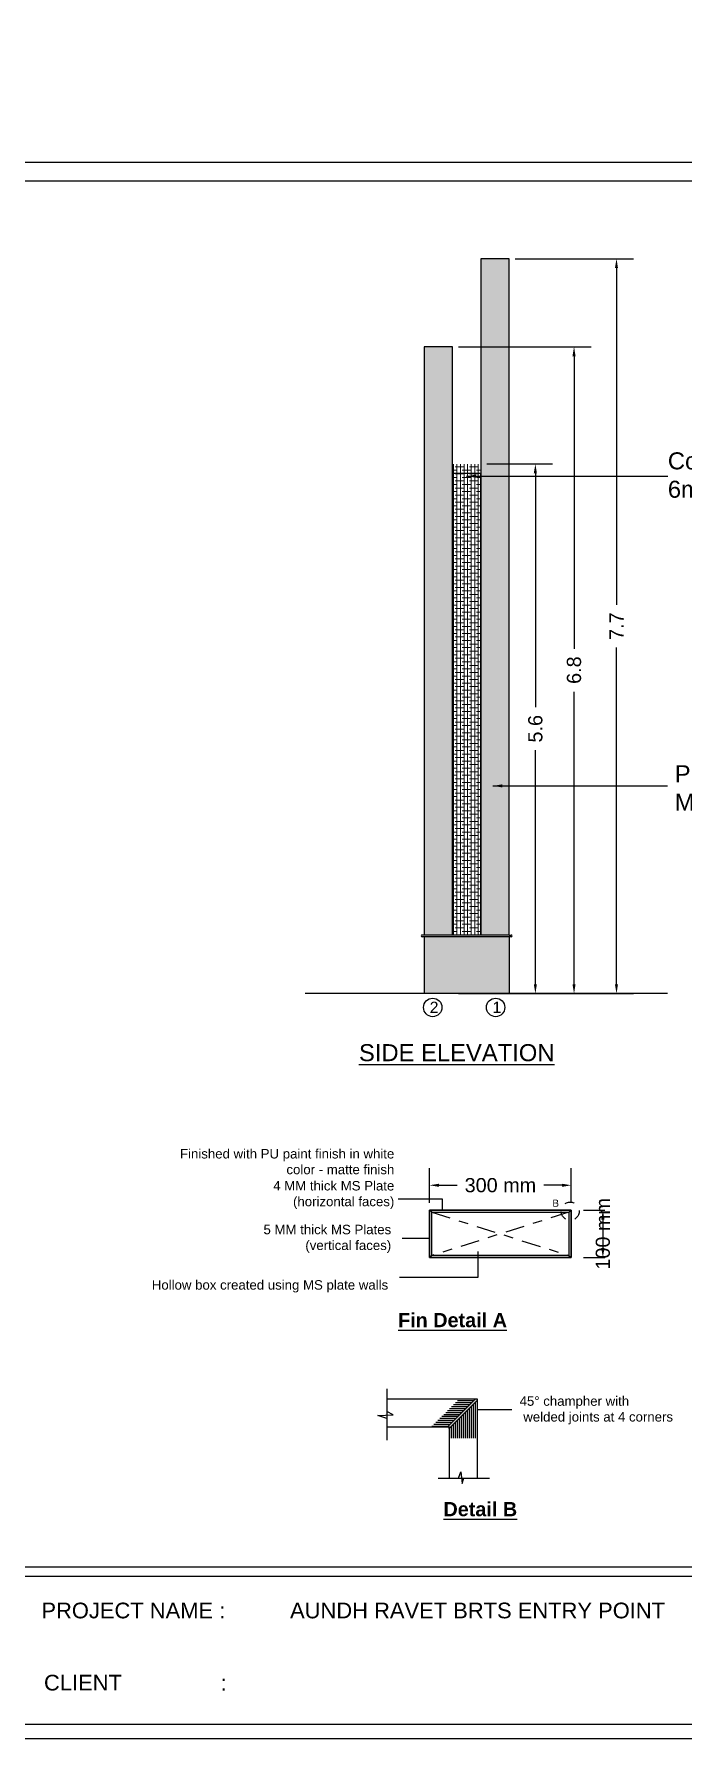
# Model space of a CAD drawing. Header units: metres. Extents: x 6 to 601, y -20 to 118.
# Drawn here: x 153.06 to 159.92, y 6.51 to 24.54 of the extents above; entities that cross this region are included whole.
import ezdxf

# ---------------------------------------------------------------- set-up
doc = ezdxf.new("R2010")
doc.units = ezdxf.units.M
doc.header["$MEASUREMENT"] = 0
doc.set_wipeout_variables(frame=1)
for name, pattern in [('DASHDOT', [1, 0.5, -0.25, 0, -0.25]), ('DASHED', [0.75, 0.5, -0.25]), ('HIDDEN', [0.375, 0.25, -0.125])]:
    doc.linetypes.add(name, pattern=pattern)
for name, color, linetype in [('DEFPOINT', 7, 'Continuous'), ('HATCH', 8, 'Continuous'), ('PEDESTAL', 240, 'HIDDEN'), ('ProfileEdges', 7, 'Continuous')]:
    doc.layers.add(name, color=color, linetype=linetype)
doc.layers.add('EXISTING ROAD', color=7, linetype='Continuous', lineweight=5)
doc.layers.add('PDA_Tactile band', color=250, linetype='Continuous', lineweight=30)
doc.styles.add('AR', font='arial.ttf')
doc.styles.add('PDF Arial', font='arial.ttf')
doc.styles.get("Standard").update_dxf_attribs({"font": 'arial.ttf'})
doc.dimstyles.get("Standard").update_dxf_attribs({"dimtxt": 0.18, "dimasz": 0.18, "dimexe": 0.18, "dimexo": 0.0625, "dimgap": 0.09, "dimtad": 0, "dimdec": 4, "dimzin": 0, "dimdsep": 46, "dimtxsty": 'Standard', "dimcen": 0.09, "dimadec": 0, "dimazin": 0, "dimtfac": 1, "dimtdec": 4, "dimtofl": 0, "dimtmove": 0, "dimatfit": 3, "dimfxl": 1, "dimtolj": 1, "dimtzin": 0, "dimarcsym": 0})

# ---------------------------------------------------------------- blocks, each defined once
blk = doc.blocks.new('*D167')
at = {"color": 0, "lineweight": -2, "transparency": 16777216}
for p, q in [((157.24, 12.179), (157.24, 12.545)), ((158.74, 12.179), (158.74, 12.545)), ((157.34, 12.365), (157.533, 12.365)), ((158.64, 12.365), (158.448, 12.365))]:
    blk.add_line(p, q, dxfattribs=at)
at = {"color": 0, "transparency": 16777216}
for points in [[(157.34, 12.381), (157.34, 12.348), (157.24, 12.365)], [(158.64, 12.381), (158.64, 12.348), (158.74, 12.365)]]:
    blk.add_solid(points, dxfattribs=at)
at = {"layer": 'Defpoints', "color": 0, "transparency": 16777216}
for p in [(158.74, 12.365), (157.24, 12.117), (158.74, 12.117)]:
    blk.add_point(p, dxfattribs=at)
at = {"color": 0, "transparency": 16777216, "insert": (157.99, 12.365), "char_height": 0.15, "attachment_point": 5}
blk.add_mtext('\\A1;300 mm', dxfattribs=at)
blk = doc.blocks.new('*D168')
at = {"color": 0, "lineweight": -2, "transparency": 16777216}
for p, q in [((158.868, 12.101), (159.094, 12.101)), ((159.074, 12.001), (159.074, 11.701)), ((158.868, 11.601), (159.094, 11.601))]:
    blk.add_line(p, q, dxfattribs=at)
at = {"color": 0, "transparency": 16777216}
for points in [[(159.057, 12.001), (159.091, 12.001), (159.074, 12.101)], [(159.057, 11.701), (159.091, 11.701), (159.074, 11.601)]]:
    blk.add_solid(points, dxfattribs=at)
at = {"layer": 'Defpoints', "color": 0, "transparency": 16777216}
for p in [(158.788, 12.101), (158.788, 11.601), (159.074, 11.601)]:
    blk.add_point(p, dxfattribs=at)
at = {"color": 0, "transparency": 16777216, "insert": (159.074, 11.851), "char_height": 0.15, "attachment_point": 5, "rotation": 90}
blk.add_mtext('\\A1;100 mm', dxfattribs=at)
blk = doc.blocks.new('*D237')
at = {"color": 0, "lineweight": -2, "transparency": 16777216}
for p, q in [((158.146, 22.163), (159.398, 22.163)), ((159.218, 22.063), (159.218, 18.503)), ((159.218, 14.491), (159.218, 18.051)), ((158.146, 14.391), (159.398, 14.391))]:
    blk.add_line(p, q, dxfattribs=at)
at = {"color": 0, "transparency": 16777216}
for points in [[(159.201, 22.063), (159.234, 22.063), (159.218, 22.163)], [(159.201, 14.491), (159.234, 14.491), (159.218, 14.391)]]:
    blk.add_solid(points, dxfattribs=at)
at = {"layer": 'Defpoints', "color": 0, "transparency": 16777216}
for p in [(158.083, 22.163), (158.083, 14.391), (159.218, 14.391)]:
    blk.add_point(p, dxfattribs=at)
at = {"color": 0, "transparency": 16777216, "insert": (159.218, 18.277), "char_height": 0.15, "attachment_point": 5, "rotation": 90}
blk.add_mtext('\\A1;7.7', dxfattribs=at)
blk = doc.blocks.new('*D238')
at = {"color": 0, "lineweight": -2, "transparency": 16777216}
for p, q in [((157.546, 21.232), (158.949, 21.232)), ((158.769, 21.132), (158.769, 18.039)), ((158.769, 14.491), (158.769, 17.584)), ((157.546, 14.391), (158.949, 14.391))]:
    blk.add_line(p, q, dxfattribs=at)
at = {"color": 0, "transparency": 16777216}
for points in [[(158.752, 21.132), (158.785, 21.132), (158.769, 21.232)], [(158.752, 14.491), (158.785, 14.491), (158.769, 14.391)]]:
    blk.add_solid(points, dxfattribs=at)
at = {"layer": 'Defpoints', "color": 0, "transparency": 16777216}
for p in [(157.483, 21.232), (157.483, 14.391), (158.769, 14.391)]:
    blk.add_point(p, dxfattribs=at)
at = {"color": 0, "transparency": 16777216, "insert": (158.769, 17.812), "char_height": 0.15, "attachment_point": 5, "rotation": 90}
blk.add_mtext('\\A1;6.8', dxfattribs=at)
blk = doc.blocks.new('*D231')
at = {"color": 0, "lineweight": -2, "transparency": 16777216}
for p, q in [((157.846, 19.993), (158.54, 19.993)), ((158.36, 19.893), (158.36, 17.419)), ((158.36, 14.491), (158.36, 16.966)), ((157.846, 14.391), (158.54, 14.391))]:
    blk.add_line(p, q, dxfattribs=at)
at = {"color": 0, "transparency": 16777216}
for points in [[(158.343, 19.893), (158.376, 19.893), (158.36, 19.993)], [(158.343, 14.491), (158.376, 14.491), (158.36, 14.391)]]:
    blk.add_solid(points, dxfattribs=at)
at = {"layer": 'Defpoints', "color": 0, "transparency": 16777216}
for p in [(157.783, 19.993), (157.783, 14.391), (158.36, 14.391)]:
    blk.add_point(p, dxfattribs=at)
at = {"color": 0, "transparency": 16777216, "insert": (158.36, 17.192), "char_height": 0.15, "attachment_point": 5, "rotation": 90}
blk.add_mtext('\\A1;5.6', dxfattribs=at)
blk = doc.blocks.new('Survey Base')
at = {"color": 146}
blk.add_lwpolyline([(9856.689, 9939.01), (9961.793, 9929.846), (9974.423, 9928.842)], dxfattribs=at)
blk = doc.blocks.new('site plan')
at = {"layer": 'EXISTING ROAD', "rotation": 51.79989677134766}
blk.add_blockref('Survey Base', (2049.792, -13777.89), dxfattribs=at)

msp = doc.modelspace()

# ---------------------------------------------------------------- hatches: boundary and pattern name
at = {"layer": 'PDA_Tactile band', "true_color": 0x939598}
h = msp.add_hatch(color=252, dxfattribs=at)
h.dxf.hatch_style = 1
h.paths.add_polyline_path([(157.744, 10.088), (157.744, 10.105), (157.727, 10.105), (157.432, 9.809), (157.45, 9.809), (157.449, 9.793)])

# ---------------------------------------------------------------- linework, layer by layer
for p, q in [((159.758, 14.391), (155.925, 14.391)), ((157.265, 12.081), (157.24, 12.101)), ((157.265, 12.081), (158.715, 12.081)), ((157.265, 11.621), (157.265, 12.081)), ((158.715, 12.081), (158.74, 12.101)), ((158.715, 12.081), (158.715, 11.621)), ((157.24, 11.803), (156.95, 11.803)), ((157.265, 11.621), (157.24, 11.601)), ((158.715, 11.621), (157.265, 11.621)), ((157.751, 11.663), (157.751, 11.391)), ((158.715, 11.621), (158.74, 11.601)), ((157.751, 11.391), (156.922, 11.391)), ((156.788, 10.213), (156.788, 9.671)), ((156.788, 10.105), (157.727, 10.105)), ((157.727, 10.105), (157.432, 9.809)), ((157.727, 10.105), (157.744, 10.105)), ((157.744, 10.105), (157.744, 10.088)), ((157.541, 9.919), (157.369, 9.919)), ((157.562, 9.939), (157.39, 9.939)), ((157.582, 9.96), (157.411, 9.96)), ((157.603, 9.981), (157.431, 9.981)), ((157.744, 10.088), (157.449, 9.793)), ((157.624, 10.001), (157.452, 10.001)), ((157.644, 10.022), (157.473, 10.022)), ((157.665, 10.043), (157.493, 10.043)), ((157.686, 10.063), (157.514, 10.063)), ((157.706, 10.084), (157.535, 10.084)), ((157.576, 9.92), (157.576, 9.691)), ((157.597, 9.941), (157.597, 9.691)), ((157.617, 9.961), (157.617, 9.691)), ((157.639, 9.983), (157.639, 9.691)), ((157.66, 10.004), (157.66, 9.691)), ((157.681, 10.025), (157.681, 9.691)), ((157.702, 10.046), (157.702, 9.691)), ((157.723, 10.067), (157.723, 9.691)), ((157.744, 10.088), (157.744, 9.266)), ((157.744, 9.992), (158.11, 9.992)), ((156.788, 9.809), (157.432, 9.809)), ((157.438, 9.815), (157.266, 9.815)), ((157.458, 9.836), (157.287, 9.836)), ((157.479, 9.857), (157.307, 9.857)), ((157.5, 9.877), (157.328, 9.877)), ((157.52, 9.898), (157.349, 9.898)), ((157.432, 9.809), (157.45, 9.809)), ((157.449, 9.793), (157.45, 9.809)), ((157.449, 9.793), (157.449, 9.266)), ((157.47, 9.814), (157.47, 9.691)), ((157.491, 9.835), (157.491, 9.691)), ((157.512, 9.856), (157.512, 9.691)), ((157.533, 9.877), (157.533, 9.691)), ((157.554, 9.899), (157.554, 9.691)), ((157.33, 9.266), (157.874, 9.266)), ((173.733, 8.326), (152.733, 8.326)), ((173.733, 8.226), (152.733, 8.226))]:
    msp.add_line(p, q)
at = {"lineweight": 30}
for p, q in [((157.24, 12.101), (158.74, 12.101)), ((157.24, 11.601), (157.24, 12.101)), ((158.74, 12.101), (158.74, 11.601)), ((158.74, 11.601), (157.24, 11.601))]:
    msp.add_line(p, q, dxfattribs=at)
at = {"color": 252, "linetype": 'DASHDOT', "ltscale": 0.4, "true_color": 0x939598}
for p, q in [((157.265, 12.081), (158.715, 11.621)), ((158.715, 12.081), (157.265, 11.621))]:
    msp.add_line(p, q, dxfattribs=at)
for points in [[(157.378, 12.101), (157.378, 12.219), (156.909, 12.219)], [(156.788, 9.899), (156.694, 9.929), (156.857, 9.939), (156.788, 9.971)], [(157.545, 9.266), (157.571, 9.335), (157.586, 9.21), (157.602, 9.266)]]:
    msp.add_lwpolyline(points)
for centre in [(157.274, 14.245), (157.939, 14.245)]:
    msp.add_circle(centre, 0.0974)
at = {"color": 1, "linetype": 'DASHED', "lineweight": 25, "ltscale": 0.1}
msp.add_circle((158.728, 12.091), 0.0965, dxfattribs=at)
at = {"layer": 'PEDESTAL', "linetype": 'Continuous', "ltscale": 0.5, "transparency": 33554687}
msp.add_line((158.083, 14.391), (157.183, 14.391), dxfattribs=at)

# ---------------------------------------------------------------- block references
at = {"xscale": 0.232473712272114, "yscale": 0.232473712272114, "zscale": 0.232473712272114}
msp.add_blockref('site plan', (81.207, -4.72, 23.102), dxfattribs=at)

# ---------------------------------------------------------------- texts
at = {"layer": 'HATCH', "color": 7, "attachment_point": 7, "style": 'PDF Arial'}
for s, insert, char_height, width in [('\\pxqr;Finished with PU paint finish in white color - matte finish', (154.45, 12.48), 0.1, 2.41766), ('\\pxqr;4 MM thick MS Plate\\P(horizontal faces)', (154.45, 12.113), 0.1, 2.41766), ('\\pxqr;5 MM thick MS Plates\\P(vertical faces)', (154.417, 11.65), 0.1, 2.41766), ('\\pxqr;Hollow box created using MS plate walls', (154.385, 11.231), 0.1, 2.41766), ('45%%D champher with^J welded joints at 4 corners', (158.193, 9.836), 0.1, 2.41766), (': ', (155.031, 7.02), 0.1659, 3.60717)]:
    msp.add_mtext(s, dxfattribs=dict(at, insert=insert, char_height=char_height, width=width))
at = {"layer": 'HATCH', "color": 10, "insert": (158.54, 12.138), "char_height": 0.075, "width": 0.99361, "attachment_point": 7, "style": 'PDF Arial'}
msp.add_mtext('B', dxfattribs=at)
at = {"layer": 'HATCH', "color": 7, "attachment_point": 7, "style": 'PDF Arial'}
for s, insert, char_height in [('PROJECT NAME :   ', (153.135, 7.783), 0.16594), ('AUNDH RAVET BRTS ENTRY POINT', (155.765, 7.783), 0.16594), ('CLIENT', (153.162, 7.02), 0.1659)]:
    msp.add_mtext(s, dxfattribs=dict(at, insert=insert, char_height=char_height))
at = {"layer": 'ProfileEdges', "attachment_point": 1, "style": 'AR'}
for s, width, insert, char_height in [('2', 2.82683, (157.242, 14.306), 0.12), ('1', 2.82683, (157.906, 14.306), 0.12), ('{\\LSIDE ELEVATION}', 8.96778, (156.494, 13.857), 0.18)]:
    msp.add_mtext_dynamic_manual_height_columns(s, width=width, gutter_width=1, heights=[0], dxfattribs=dict(at, insert=insert, char_height=char_height))
at = {"layer": 'ProfileEdges', "char_height": 0.15, "width": 8.96778, "attachment_point": 1, "style": 'AR'}
for s, insert in [('{\\fArial|b1|i0|c0|p34;\\LFin Detail A}', (156.907, 11.014)), ('{\\fArial|b1|i0|c0|p34;\\L Detail B}', (157.329, 9.015))]:
    msp.add_mtext(s, dxfattribs=dict(at, insert=insert))

# ---------------------------------------------------------------- dimensions: what is measured, and where the dimension line sits
at = {"color": 251, "true_color": 0x636466}
dim = msp.add_linear_dim(base=(158.74, 12.365), p1=(157.24, 12.117), p2=(158.74, 12.117), text='300 mm', dimstyle='Standard', override={"dimtxt": 0.15, "dimasz": 0.1, "dimdec": 1, "dimtdec": 1}, dxfattribs=at)
dim.commit()
dim.dimension.update_dxf_attribs({"geometry": '*D167', "text_midpoint": (157.99, 12.365)})
dim = msp.add_linear_dim(base=(159.074, 11.601), p1=(158.788, 12.101), p2=(158.788, 11.601), angle=90, text='100 mm', dimstyle='Standard', override={"dimtxt": 0.15, "dimasz": 0.1, "dimexe": 0.02, "dimexo": 0.08, "dimgap": 0.04, "dimdec": 1, "dimtdec": 1})
dim.commit()
dim.dimension.update_dxf_attribs({"geometry": '*D168', "text_midpoint": (159.074, 11.851), "dimtype": 160})

# ---------------------------------------------------------------- next in the draw order: wipeouts: each hides what was drawn before it
at = {"color": 7, "true_color": 0xffffff}
msp.add_wipeout([(135.759, 61.043), (165.278, 61.83), (165.614, 58.437), (165.614, 53.737), (173.553, 53.737), (173.553, 58.437), (210.639, 24.331), (128.852, 14.566)], dxfattribs=at).dxf.layer = 'DEFPOINT'

# ---------------------------------------------------------------- next in the draw order: hatches: boundary and pattern name
at = {"lineweight": 0, "true_color": 0xc7c8ca, "transparency": 33554559}
h = msp.add_hatch(color=9, dxfattribs=at)
h.dxf.hatch_style = 1
h.paths.add_polyline_path([(157.783, 15.011), (158.083, 15.011), (158.083, 22.163), (157.783, 22.163)])
h = msp.add_hatch(color=9, dxfattribs=at)
h.dxf.hatch_style = 1
h.paths.add_polyline_path([(157.183, 15.011), (157.483, 15.011), (157.483, 21.232), (157.183, 21.232)])
at = {"lineweight": 0, "true_color": 0x636466, "transparency": 33554559}
h = msp.add_hatch(dxfattribs=at)
h.set_pattern_fill('ANSI38', color=251, scale=0.3, angle=45)
h.set_pattern_definition([(90, (-10299.644666, -10908.66256), (-0.0375, 0), []), (180, (-10299.644666, -10908.66256), (-0.075, -0.0375), [0.09375, -0.05625])])
h.paths.add_polyline_path([(157.783, 19.991), (157.783, 15.011), (157.483, 15.011), (157.483, 19.991)])
at = {"true_color": 0xf27172, "transparency": 33554687}
h = msp.add_hatch(color=11, dxfattribs=at)
h.dxf.hatch_style = 1
h.paths.add_polyline_path([(158.083, 14.991), (157.183, 14.991), (157.183, 14.391), (158.083, 14.391)])

# ---------------------------------------------------------------- next in the draw order: linework, layer by layer
for p, q in [((158.083, 15.011), (157.163, 15.011)), ((158.083, 15.011), (158.103, 15.011)), ((158.103, 14.991), (158.083, 14.991))]:
    msp.add_line(p, q)
for points in [[(152.533, 23.185), (173.933, 23.185), (173.933, 6.51), (152.533, 6.51)], [(152.733, 22.985), (173.733, 22.985), (173.733, 6.663), (152.733, 6.663)]]:
    msp.add_lwpolyline(points, close=True)
for points in [[(158.083, 15.011), (158.083, 22.163), (157.783, 22.163), (157.783, 15.011)], [(157.483, 15.011), (157.483, 21.232), (157.183, 21.232), (157.183, 15.011)]]:
    msp.add_lwpolyline(points)
for centre, start, end in [((157.163, 15.001), 90, 270), ((158.103, 15.001), 270, 90)]:
    msp.add_arc(centre, 0.01, start, end)
at = {"layer": 'PEDESTAL', "linetype": 'Continuous', "ltscale": 0.5, "transparency": 33554687}
for p, q in [((158.083, 14.991), (157.163, 14.991)), ((157.183, 14.991), (157.183, 14.391)), ((158.083, 14.991), (158.083, 14.391))]:
    msp.add_line(p, q, dxfattribs=at)
at = {"layer": 'ProfileEdges', "color": 251, "true_color": 0x636466, "transparency": 33554559}
msp.add_lwpolyline([(157.783, 15.011), (157.783, 19.891), (157.483, 19.891), (157.483, 15.011)], dxfattribs=at)

# ---------------------------------------------------------------- next in the draw order: texts
at = {"layer": 'ProfileEdges', "char_height": 0.18, "attachment_point": 1, "style": 'AR'}
for s, insert in [('Corten Steel Jali\\P6mm thkness', (159.761, 20.115)), ('PU white paint finish\\PMS metal frame Fins', (159.834, 16.806))]:
    msp.add_mtext_dynamic_manual_height_columns(s, width=2.76432, gutter_width=1, heights=[0], dxfattribs=dict(at, insert=insert))

# ---------------------------------------------------------------- next in the draw order: dimensions: what is measured, and where the dimension line sits
at = {"color": 251, "true_color": 0x636466}
dim = msp.add_linear_dim(base=(159.218, 14.391), p1=(158.083, 22.163), p2=(158.083, 14.391), angle=90, text='7.7', dimstyle='Standard', override={"dimtxt": 0.15, "dimasz": 0.1, "dimdec": 1, "dimtdec": 1}, dxfattribs=at)
dim.commit()
dim.dimension.update_dxf_attribs({"geometry": '*D237', "text_midpoint": (159.218, 18.277), "dimtype": 160})
dim = msp.add_linear_dim(base=(158.769, 14.391), p1=(157.483, 21.232), p2=(157.483, 14.391), angle=90, dimstyle='Standard', override={"dimtxt": 0.15, "dimasz": 0.1, "dimdec": 1, "dimtdec": 1}, dxfattribs=at)
dim.commit()
dim.dimension.update_dxf_attribs({"geometry": '*D238', "text_midpoint": (158.769, 17.812), "dimtype": 160})
dim = msp.add_linear_dim(base=(158.36, 14.391), p1=(157.783, 19.993), p2=(157.783, 14.391), angle=90, dimstyle='Standard', override={"dimtxt": 0.15, "dimasz": 0.1, "dimdec": 1, "dimtdec": 1}, dxfattribs=at)
dim.commit()
dim.dimension.update_dxf_attribs({"geometry": '*D231', "text_midpoint": (158.36, 17.192)})

# ---------------------------------------------------------------- next in the draw order: leaders
for points in [[(157.633, 19.863), (159.761, 19.863)], [(157.911, 16.588), (159.756, 16.588)]]:
    msp.add_leader(points, dimstyle='Standard', override={"dimtxt": 0.1, "dimasz": 0.1, "dimdec": 1, "dimtdec": 1}, dxfattribs=at)

doc.saveas('drawing.dxf')
